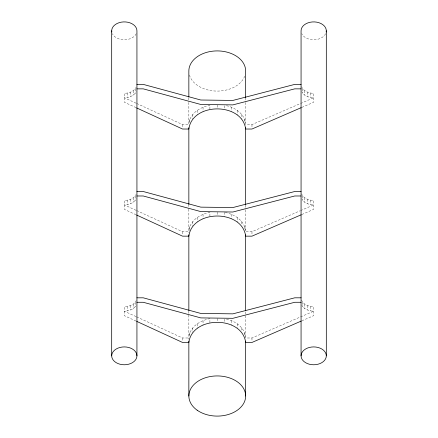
<?xml version="1.0" encoding="UTF-8"?>
<svg xmlns="http://www.w3.org/2000/svg" width="438" height="438" viewBox="0 0 438 438"><rect width="100%" height="100%" fill="white"/><g stroke="black" fill="none" stroke-linecap="round" stroke-linejoin="round"><path stroke-width="0.33" stroke-dasharray="2.19 1.64" d="M189.216 122.613C190.535 112.615 200.9 107.036 209.906 105.164L209.906 109.626M189.216 229.742C190.535 219.739 200.9 214.16 209.906 212.288L209.906 216.75M189.216 336.039C190.535 326.036 200.9 320.457 209.906 318.585L209.906 323.047M136.081 107.66L124.315 102.246L124.315 93.316C128.843 93.206 134.044 91.564 136.191 87.239M136.081 103.193L124.315 97.783C128.843 97.669 134.044 96.026 136.191 91.701M136.081 214.784L124.315 209.369L124.315 200.445C128.843 200.33 134.044 198.688 136.191 194.368M136.081 210.322L124.315 204.907C128.843 204.792 134.044 203.155 136.191 198.83M136.081 321.081L124.315 315.667L124.315 306.742C128.843 306.627 134.044 304.985 136.191 300.665M136.081 316.619L124.315 311.204C128.843 311.09 134.044 309.452 136.191 305.127M226.479 105.706C235.66 107.66 245.181 114.449 245.663 124.562L251.976 124.562L299.975 103.735M300.599 103.461L313.685 97.783C309.157 97.669 303.956 96.026 301.809 91.701M301.842 107.387L313.685 102.246L313.685 93.316C308.927 93.239 303.55 91.339 301.492 86.702M225.231 212.468C234.806 214.357 245.154 221.037 245.663 231.691L251.976 231.691L299.975 210.859M300.599 210.59L313.685 204.907C309.157 204.792 303.956 203.155 301.809 198.83M301.842 214.511L313.685 209.369L313.685 200.445C308.927 200.363 303.55 198.463 301.492 193.826M226.479 319.132C235.66 321.081 245.181 327.876 245.663 337.988L251.976 337.988L299.975 317.156M300.599 316.888L313.685 311.204C309.157 311.09 303.956 309.452 301.809 305.127M301.842 320.808L313.685 315.667L313.685 306.742C308.927 306.66 303.55 304.76 301.492 300.123M136.7 103.477L182.536 124.562L188.849 124.562M136.7 210.607L182.536 231.691L188.849 231.691M136.7 316.904L182.536 337.988L188.849 337.988M310.422 93.015L310.422 97.477M310.422 200.139L310.422 204.606M310.422 306.436L310.422 310.903M307.377 92.122L307.377 96.584M307.377 199.246L307.377 203.714M307.377 305.543L307.377 310.011M304.76 90.704L304.76 95.166M304.76 197.828L304.76 202.296M304.76 304.125L304.76 308.593M302.751 88.854L302.751 93.316M302.751 195.983L302.751 200.445M302.751 302.28L302.751 306.742M251.976 124.562L251.976 127.754M251.976 231.691L251.976 234.877M251.976 337.988L251.976 341.175M245.663 97.685L245.663 101.791M245.663 102.476L245.663 123.001M245.663 205.11L245.663 209.216M245.663 209.901L245.663 230.426M245.663 311.851L245.663 336.483M244.694 119.366L244.694 121.277M244.694 226.49L244.694 229.041M244.694 332.787L244.694 335.338M241.858 114.521L241.858 118.983M241.858 221.644L241.858 225.471M241.858 327.942L241.858 331.769M237.341 110.36L237.341 114.822M237.341 217.489L237.341 221.951M237.341 323.786L237.341 328.248M231.461 107.168L231.461 111.63M231.461 214.297L231.461 218.759M231.461 320.594L231.461 325.056M224.612 105.799L224.612 109.626M224.612 212.288L224.612 216.75M224.612 319.225L224.612 323.047M217.259 105.115L217.259 108.301M217.259 212.238L217.259 216.065M217.259 318.541L217.259 321.087M203.051 107.168L203.051 111.63M203.051 214.297L203.051 218.759M203.051 320.594L203.051 325.056M197.171 110.36L197.171 114.822M197.171 217.489L197.171 221.951M197.171 323.786L197.171 328.248M192.654 114.521L192.654 118.983M192.654 221.644L192.654 226.112M192.654 327.942L192.654 332.409M189.818 119.366L189.818 123.188M189.818 226.49L189.818 230.952M189.818 332.787L189.818 336.614M188.849 97.685L188.849 101.791M188.849 102.476L188.849 125.054M188.849 204.426L188.849 208.532M188.849 209.216L188.849 232.479M188.849 311.166L188.849 339.22M182.536 124.562L182.536 128.389M182.536 231.691L182.536 235.518M182.536 337.988L182.536 341.815M135.249 88.854L135.249 93.316M135.249 195.983L135.249 200.445M135.249 302.28L135.249 306.742M133.24 90.704L133.24 95.166M133.24 197.828L133.24 202.296M133.24 304.125L133.24 308.593M130.623 92.122L130.623 96.584M130.623 199.246L130.623 203.714M130.623 305.543L130.623 310.011M127.578 93.015L127.578 97.477M127.578 200.139L127.578 204.606M127.578 306.436L127.578 310.903M244.694 76.201A28.404 20.088 0 0 1 216.334 91.077A28.404 20.088 0 0 1 189.397 74.925M136.267 33.693A12.625 8.93 0 0 1 124.315 39.754A12.625 8.93 0 0 1 112.358 33.693M325.642 33.693A12.625 8.93 0 0 1 313.685 39.754A12.625 8.93 0 0 1 301.733 33.693"/><path stroke-width="0.66" d="M301.218 107.655L251.976 129.024L245.663 129.024C242.198 102.191 192.32 102.191 188.849 129.024L182.536 129.024L136.7 107.945M301.218 214.784L251.976 236.153L245.663 236.153C242.198 209.315 192.32 209.315 188.849 236.153L182.536 236.153L136.7 215.069M301.218 321.081L251.976 342.45L245.663 342.45C242.198 315.612 192.32 315.612 188.849 342.45L182.536 342.45L136.7 321.366M136.935 84.392L143.248 84.392L200.812 100.012L232.885 100.428L294.752 84.392L301.065 84.392M136.935 88.854L143.248 88.854L200.812 104.479L232.885 104.89L294.752 88.854L301.065 88.854M136.935 191.516L143.248 191.516L200.812 207.141L232.885 207.552L294.752 191.516L301.065 191.516M136.935 195.983L143.248 195.983L200.812 211.603L232.885 212.014L294.752 195.983L301.065 195.983M136.935 297.813L143.248 297.813L200.812 313.438L232.885 313.849L294.752 297.813L301.065 297.813M136.935 302.28L143.248 302.28L200.812 317.9L232.885 318.311L294.752 302.28L301.065 302.28M326.31 30.83L326.31 355.842A12.625 8.93 0 0 1 307.377 363.573A12.625 8.93 0 0 1 307.377 348.111A12.625 8.93 0 0 1 326.31 355.842M301.065 355.842L301.065 30.83A12.625 8.93 0 0 1 314.511 21.916A12.625 8.93 0 0 1 326.206 31.99M245.663 97.685L245.663 71A28.404 20.088 0 0 0 217.259 50.912A28.404 20.088 0 0 0 188.849 71L188.849 97.001M245.663 127.792L245.663 204.426M245.663 234.877L245.663 310.482M245.663 341.175L245.663 396.012M188.849 127.792L188.849 204.426M188.849 234.877L188.849 310.482M188.849 341.175L188.849 396.012M136.935 355.842A12.625 8.93 0 0 0 118.003 348.111A12.625 8.93 0 0 0 118.003 363.573A12.625 8.93 0 0 0 136.935 355.842L136.935 30.83A12.625 8.93 0 0 0 123.489 21.916A12.625 8.93 0 0 0 111.794 31.99M111.69 30.83L111.69 355.842M197.171 410.214A28.404 20.088 0 0 0 244.694 401.213A28.404 20.088 0 0 0 209.906 376.614A28.404 20.088 0 0 0 197.171 410.214"/></g></svg>
